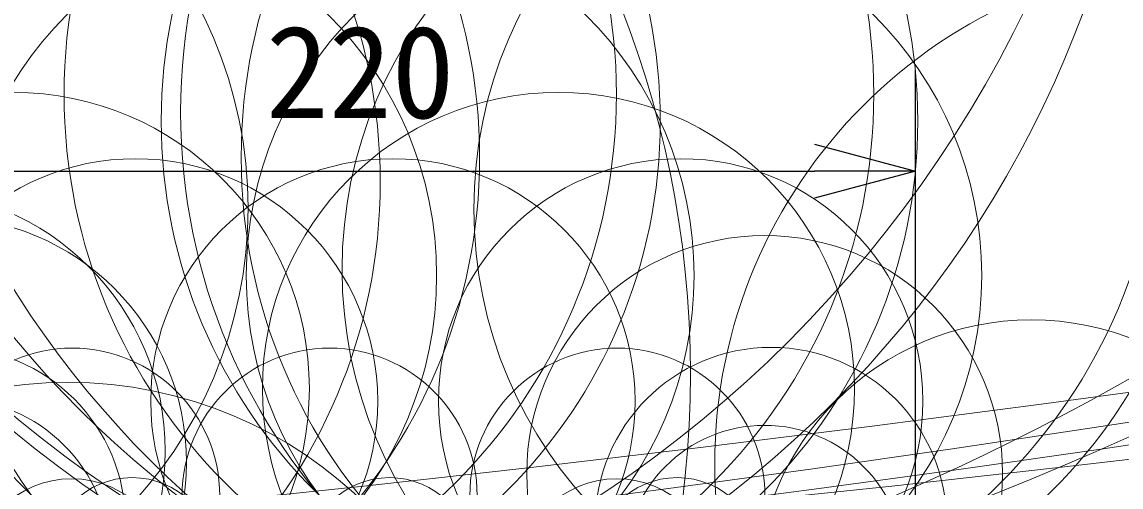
# Model space of a CAD drawing. Units: millimetres, scale not verified. Extents: x -11546 to 11816, y -1356 to 23431.
# Drawn here: x 18.59 to 40.37, y 74.51 to 83.72 of the extents above; entities that cross this region are included whole.
import ezdxf
from ezdxf.enums import TextEntityAlignment as Align

# ---------------------------------------------------------------- set-up
doc = ezdxf.new("R2010")
doc.units = ezdxf.units.MM
doc.header["$LTSCALE"] = 0.125
doc.layers.add('0-0_0', color=7, linetype='Continuous')
doc.layers.add('0-5_SUNPO', color=7, linetype='Continuous')
doc.layers.add('0-4_GAIKEI', color=1, linetype='Continuous', lineweight=18)
doc.styles.add('ＭＳ ゴシック', font='')
doc.styles.get('ＭＳ ゴシック').set_extended_font_data('MS Gothic')

# ---------------------------------------------------------------- blocks, each defined once
blk = doc.blocks.new('_OPEN30')
at = {"layer": '0-0_0'}
blk.add_line((0, 0), (-1, 0), dxfattribs=at)
blk.add_lwpolyline([(-1, 0.26795), (0, 0), (-1, -0.26795)], dxfattribs=at)
blk = doc.blocks.new('D13')
at = {"layer": '0-5_SUNPO'}
for p, q in [((100.79, -45.0081), (100.79, -35.7259)), ((80.784, -37.7259), (98.79, -37.7259))]:
    blk.add_line(p, q, dxfattribs=at)
at = {"layer": '0-5_SUNPO', "xscale": 2, "yscale": 2}
blk.add_blockref('_OPEN30', (100.79, -37.7259), dxfattribs=at)
at = {"layer": '0-5_SUNPO', "style": 'ＭＳ ゴシック'}
blk.add_text('220', height=1.833, dxfattribs=at).set_placement((87.912, -37.2259), align=Align.BOTTOM_LEFT)

msp = doc.modelspace()

# ---------------------------------------------------------------- linework, layer by layer
at = {"layer": '0-4_GAIKEI'}
for centre, radius in [((134.8803, 11750.2015), 11681.2817), ((37.4264, 932.47), 863.1113), ((-32.7474, 606.8174), 535.408), ((15.0494, 606.8174), 535.408), ((-22.2594, 606.6088), 535.1995), ((35.5434, 606.6088), 535.1995), ((-28.997, 522.5221), 452.0462), ((-26.0097, 522.5084), 452.0324), ((34.7124, 156.2537), 86.8969), ((33.4426, 134.3493), 64.8771), ((16.2972, 129.1951), 58.898), ((34.2958, 129.1951), 58.898), ((-32.1084, 126.0074), 55.4848), ((-22.8983, 126.0118), 55.4892), ((34.2938, 123.9023), 53.731), ((34.292, 122.7005), 52.6549), ((16.3487, 119.4656), 49.1684), ((34.2443, 119.4656), 49.1685), ((34.7093, 115.4963), 46.1395), ((34.2302, 114.2127), 44.167), ((34.2286, 113.6202), 43.4487), ((34.0563, 105.3241), 35.8455), ((33.9541, 94.51), 24.4623), ((16.6385, 94.5611), 24.2623), ((33.9546, 94.5612), 24.2623), ((33.8897, 90.1965), 20.0226), ((34.8391, 88.7398), 19.3828), ((12.0446, 76.7512), 19.7935), ((33.6204, 81.9392), 11.8871), ((19.4938, 82.2883), 10.8774), ((24.5969, 82.2883), 10.8774), ((30.3003, 82.2883), 10.8774), ((20.8924, 81.7604), 10.3496), ((25.9954, 81.7604), 10.3496), ((31.6989, 81.7604), 10.3496), ((16.9215, 81.0403), 10.7385), ((33.6716, 81.0403), 10.7385), ((14.4391, 80.0392), 8.6297), ((36.1542, 80.0155), 8.6059), ((33.5731, 78.8176), 8.6393), ((19.518, 78.7), 7.2892), ((24.621, 78.7), 7.2892), ((30.3245, 78.7), 7.2892), ((42.3877, 74.9524), 10.0677), ((18.4155, 76.4575), 5.8693), ((29.222, 76.4575), 5.8693), ((20.8378, 76.2122), 4.8011), ((25.9409, 76.2122), 4.8011), ((31.6443, 76.2122), 4.8011), ((16.2604, 75.2158), 5.1692), ((16.9803, 74.9964), 4.8682), ((33.3105, 74.7751), 4.7163), ((38.5972, 72.3507), 5.4703), ((17.1564, 73.7904), 3.4848), ((19.5838, 74.3357), 2.9243), ((24.6869, 74.3357), 2.9243), ((30.3903, 74.3357), 2.9243), ((33.4367, 73.7904), 3.4848), ((19.5027, 68.1627), 8.4189), ((33.3058, 72.9569), 2.7725), ((19.5722, 72.7171), 1.9542), ((20.7709, 73.0526), 1.6408), ((25.8739, 73.0526), 1.6408), ((30.3787, 72.7171), 1.9542), ((31.5774, 73.0526), 1.6408)]:
    msp.add_circle(centre, radius, dxfattribs=at)
at = {"layer": '0-4_GAIKEI', "color": 7}
for centre, radius in [((19.4129, 91.3878), 21.5429), ((14.8486, 80.5509), 10.8409), ((17.1983, 73.1194), 3.1408)]:
    msp.add_circle(centre, radius, dxfattribs=at)

# ---------------------------------------------------------------- block references
at = {"layer": '0-5_SUNPO'}
msp.add_blockref('D13', (-64.4904, 118.4945), dxfattribs=at)

doc.saveas('drawing.dxf')
